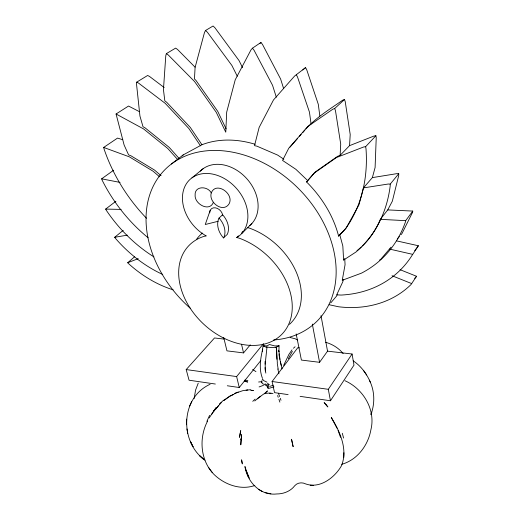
<?xml version="1.0" encoding="UTF-8"?>
<svg xmlns="http://www.w3.org/2000/svg" width="520" height="520" viewBox="0 0 520 520"><rect width="100%" height="100%" fill="white"/><g stroke="black" fill="none" stroke-linecap="round" stroke-linejoin="round"><path stroke-width="0.78" d="M204.945 460.168C179.472 442.117 180.193 397.885 210.073 384.293M372.365 177.619L396.871 173.647L398.743 173.732L390.215 184.113L390.195 185.926A141.915 114.803 50.5 0 1 355.894 252.064L343.616 260.046L342.829 245.993L339.768 234.761L346.184 228.02L358.937 204.906L363.454 187.895L372.365 177.619L375.096 167.525L376.233 137.735L375.888 135.746L373.965 136.045L349.563 145.639L340.132 155.337L337.656 156.292L315.257 171.983L306.553 181.955C321.529 196.787 333.365 215.618 338.624 236.132L345.046 229.385A151.066 120.075 52.9 0 0 365.996 148.707L365.632 146.685L375.888 135.746M186.576 424.762L186.641 419.133M398.743 173.732L398.716 175.519L392.334 201.201L387.738 209.911L380.315 219.343A113.887 92.677 47.9 0 1 362.382 245.941M278.915 351.644L279.058 345.755L274.905 345.963L269.412 344.507L267.202 345.839L263.055 345.872L262.269 351.377M248.261 476.619L244.933 466.499C247.182 481.891 260.28 495.892 276.679 493.961C283.511 493.987 290.583 491.27 294.762 485.7C297.336 482.632 302.088 482.06 305.565 483.886C319.787 489.132 334.782 477.575 341.517 465.686C348.088 449.254 339.898 431.541 331.292 417.469L337.038 428.207M343.779 457.554L343.896 452.712M265.844 373.106L265.369 370.929L265.089 361.406M340.132 155.337L340.717 144.047L335.465 110.637L334.685 108.505L344.468 99.522L345.222 101.621L350.207 134.511L349.563 145.639M164.203 87.562L149.435 76.382L147.635 75.472L136.695 82.154L136.532 84.142L139.939 116.051L143.006 126.711L145.126 127.888L169.273 147.427L179.387 158.743M194.175 398.482L195.559 390.104L198.256 383.11M265.174 364.163L266.988 347.068L271.583 347.626L276.503 347.243L277.31 362.681M211.263 192.933C208.319 202.456 223.327 213.531 229.197 203.645C234.286 193.642 215.963 181.006 211.263 192.933C207.818 185.887 194.48 185.647 195.124 195.111C194.376 203.964 209.547 212.505 213.415 202.248M343.219 279.572L342.843 281.678L336.707 294.846L341.094 295.067A122.148 100.126 44.4 0 0 411.925 255.573L418.379 245.758L396.552 240.864M262.704 349.102C260.423 358.696 258.739 368.973 262.509 378.45M261.638 382.343L262.418 383.572L266.747 385.781L268.067 388.576L274.007 386.874M387.738 209.911L412.769 211.075L405.678 220.662L405.34 222.209A132.203 108.069 47.5 0 1 361.433 273.163L342.251 280.293L345.066 264.693L344.734 258.642L343.616 260.046M412.769 211.075L412.425 212.608L401.928 233.617L400.901 234.793M195.058 67.171L177.522 49.439L175.636 48.113L166.361 53.632L165.782 55.686L163.449 89.635L164.814 100.861L166.719 102.31L190.281 127.4L201.942 144.742A99.281 76.031 45.3 0 1 255.106 144.274M210.203 210.353L205.257 224.504L218.133 221.286M371.26 413.562C375.096 402.772 374.595 390.384 369.35 380.14M370.916 414.466L371.735 412.308L370.981 414.265M206.901 421.337L209.612 415.344M337.155 294.788L336.518 296.159L330.746 302.9M418.379 245.758L414.707 250.738M191.659 401.759L189.625 405.984M207.643 420.979C198.647 437.912 200.233 460.59 214.078 474.5C224.582 484.647 240.558 490.503 254.813 485.505M283.68 365.352L288.873 354.478L292.026 349.856M242.58 67.678L239.05 60.593L214.948 27.788L213.077 26L205.55 30.479L204.483 32.507L195.097 67.438L194.454 78.93L196.092 80.587L217.718 111.326L226.122 128.888M288.262 358.761L292.37 351.357M213.935 410.703L213.337 411.678L215.995 407.771L211.686 414.349M209.216 417.937L212.992 412.12L221.214 402.695M222.287 215.118L222.593 214.728L218.907 218.244A18.863 14.313 46.1 0 0 223.405 237.848L227.221 234.468A18.473 13.832 47.3 0 0 222.787 214.942L222.606 214.767A7.456 5.636 47.7 0 0 215.378 207.831A7.456 5.636 47.7 0 0 209.736 212.849M329.173 304.74L338.54 306.767A111.891 91.345 41.5 0 0 410.982 284.583L416.54 276.276L400.069 269.692M300.105 396.351L330.454 400.764L353.977 365.137L352.085 354.01L327.535 351.15L319.579 362.31L301.405 360.068L296.173 333.938M223.587 238.024L223.697 237.861A18.584 13.845 47.3 0 0 219.2 218.257L219.011 218.082M330.454 400.764L328.302 389.311L352.085 354.01M379.594 260.019L380.906 259.123L391.047 247.162M288.119 394.609L274.547 392.639L272.09 381.505L297.804 347.678L299.37 347.861M416.54 276.276L415.786 277.238A110.559 90.935 41.5 0 1 414.648 278.337M227.305 385.769L239.258 387.51L260.793 360.568M215.566 409.318L218.484 405.697M239.258 387.51L236.626 376.578L263.458 343.675L263.959 345.956M223.711 337.487L226.954 350.857L243.542 352.904L250.257 344.857M338.624 236.132L339.768 234.761M306.553 181.955L314.022 173.232L336.447 157.534L363.675 146.972L365.632 146.685M397.306 238.927L399.36 236.567M290.024 147.095L297.433 138.632M299.553 136.214L301.139 134.401M302.731 132.587L304.844 130.169M305.903 128.96C316.31 117.364 329.901 109.142 342.596 100.249L344.468 99.522M283.627 88.608L280.631 79.034L262.502 44.447L260.949 42.445L252.46 48.184L251.024 49.816L235.235 79.781L226.688 112.132L225.771 132.191L216.287 112.385L194.597 81.582L168.266 54.977L166.361 53.632M259.994 43.524L260.949 42.445M302.783 69.986L305.552 67.613L306.716 69.719L318.292 104.299L319.839 116.019M261.898 380.425L262.736 379.288L263.556 380.543L267 382.168M215.352 384.033L189.053 380.211L186.192 369.577L214.5 337.968L224.01 339.079M182.13 156L183.228 154.901L201.942 144.742M236.724 237.53L237.166 237.328A37.46 28.379 48.2 0 0 235.06 186.894A37.46 28.379 48.2 0 0 186.036 184.308A37.46 28.379 48.2 0 0 205.751 235.671L206.284 235.917L204.197 236.294A64.259 46.768 43 0 0 199.745 320.255A64.259 46.768 43 0 0 288.373 324.981A64.259 46.768 43 0 0 239.129 238.154L236.724 237.53L238.427 235.853M241.826 232.505L242.957 231.387M241.709 233.545L251.882 223.509M264.537 393.653L267.449 390.923L264.355 393.841M252.766 401.336L255.099 399.159M293.436 348.257L295.061 346.762M219.421 403.981L223.619 400.147M258.011 398.157L263.906 393.868M279.058 345.755L276.146 347.276L276.503 347.243M173.128 289.815A102.174 74.932 49.9 0 1 128.59 263.666L127.712 262.736L134.615 256.757M254.768 400.946L257.348 398.723M191.939 177.859L203.053 168.753M162.747 274.482A113.178 84.149 51 0 1 115.512 238.42L114.666 237.296L123.214 230.347M283.849 159.218L277.667 155.097L256.978 146.185L254.52 145.659L259.136 127.439L273.494 99.944L294.606 76.037L305.552 67.613M171.405 164.015L183.228 154.901M224.146 400.121L230.672 395.519M153.94 256.9A124.917 94.471 52 0 1 106.392 210.418L105.632 209.092L115.901 201.26M223.86 400.524L229.242 396.682L233.025 394.667M127.712 262.736L138.209 258.648M257.276 398.879L260.735 396.279L260.104 396.65M148.135 237.776A137.371 106.022 52.7 0 1 102.239 180.369L101.621 178.834L113.666 170.209M146.53 218.276A150.442 118.846 53.1 0 1 104.111 149.149L103.675 147.433L117.54 138.093L122.759 139.704M267.572 387.192L268.197 386.769L267.761 386.041M161.077 175.682L154.524 170.06L130.852 155.74L128.596 154.888L124.117 145.008L116.07 113.997L128.537 106.041L139.412 111.67M114.666 237.296L127.277 235.157M231.504 395.317L234.234 394.128M238.29 392.015L234.605 393.504L242.781 390.683L247.806 389.909M275.834 347.295L276.445 347.353M334.685 108.505L332.787 109.233L307.801 126.49L288.73 148.278L282.548 160.42L295.867 169.306L307.801 180.7M259.096 386.951L263.471 385.326M269.718 386.412L273.332 385.203M341.692 464.315C357.201 460.025 368.147 445.354 370.864 429.897C375.947 409.851 363.285 388.837 344.929 380.712M105.632 209.092L121.153 209.404M363.454 187.895L388.31 184.015L390.215 184.113M266.539 347.132L266.988 347.068L265.863 347.094L263.055 345.872L263.822 345.878M246.103 390.267L250.38 389.707M269.529 384.755L268.06 384.566L267.696 383.37M258.603 382.005L262.1 381.641M265.752 393.406L269.451 393.036L273.007 393.465M251.114 390.559L253.455 390.604L250.53 390.059M101.621 178.834L120.075 182.41M380.315 219.343L405.678 220.662M310.252 485.219L313.463 485.368M269.588 393.309L270.953 393.374M186.192 369.577L236.626 376.578M272.09 381.505L328.302 389.311M103.675 147.433L129.324 156.832L153.042 171.191L159.608 176.819M244.719 380.146L247.878 380.653M290.141 337.512L295.269 338.806L297.668 340.087M270.887 493.818L265.181 492.629M389.63 249.1L412.516 254.319M247.514 227.63L249.294 228.078A63.167 46.625 43 0 1 296.55 272.753A63.167 46.625 43 0 1 289.471 324.363M244.179 381.121L247.708 382.031L245.447 381.335M325.618 342.271C332.397 344.201 338.689 348.056 343.154 353.554M116.07 113.997L143.591 128.941L167.791 148.525L177.398 159.269M392.035 275.73L411.736 283.615M265.064 383.851L266.844 384.943M136.695 82.154L138.522 83.077L165.198 103.331L188.819 128.472L200.512 145.86M258.687 489.489L262.574 491.66M252.675 369.434L255.938 371.651M353.204 360.88C361.114 366.067 366.886 374.01 370.532 382.649M261.45 381.914L261.983 382.401M267.833 385.3L268.236 385.684L268.151 383.715M205.55 30.479L207.441 32.285L231.894 65.475L237.276 76.219M252.46 48.184L254.04 50.212L272.532 85.26L276.322 97.195M212.244 472.485L208.754 467.714M363.376 370.299L366.626 374.959M296.329 74.848L297.525 76.993L309.439 112.08L311.07 123.962M249.405 478.231L246.038 470.204M278.525 393.607L279.682 396.559M277.596 395.538L278.239 397.339M280.274 398.268L280.995 400.303M338.072 430.372L340.535 437.346M278.922 399.282L279.87 402.123M342.297 433.257L343.59 438.074M282.055 368.894L279.481 357.65M277.836 368.94L278.941 373.802M241.527 344.26L243.542 352.904M280.391 361.757L281.209 365.352M268.197 386.769L268.372 387.582M312.325 324.096L319.579 362.31M321.009 315.679L327.535 351.15M242.359 463.918L241.599 459.817L242.099 463.294M186.94 428.916L187.701 433.335M277.257 363.188L278.181 369.213M279.975 359.34L278.922 351.084M265.005 367.627L265.369 370.929M278.707 350.259L278.824 351.722M279 353.918L279.175 356.122M276.894 359.242L276.289 347.418M361.212 247.046A113.887 92.677 47.9 0 1 357 250.666M190.483 308.451A107.335 80.724 44.8 0 1 173.628 162.409A107.335 80.724 44.8 0 1 321.159 218.355A107.335 80.724 44.8 0 1 273.605 339.982M196.736 239.031A63.167 46.625 43 0 1 202.449 233.071M200.245 171.184A36.79 28.249 48.4 0 1 246.545 178.412A36.79 28.249 48.4 0 1 249.75 225.55M241.131 438.782L241.118 439.907L241.631 434.61L240.792 444.847L241.131 438.782M240.117 433.979L239.531 437.353L240.714 430.586L240.117 433.979M203.632 459.31L199.427 455.494L203.632 459.31M326.209 404.879L324.142 402.616L327.867 406.946L326.209 404.879M193.024 446.732L190.587 441.825L193.024 446.732M293.124 446.635L291.538 439.296L293.124 446.635"/></g></svg>
